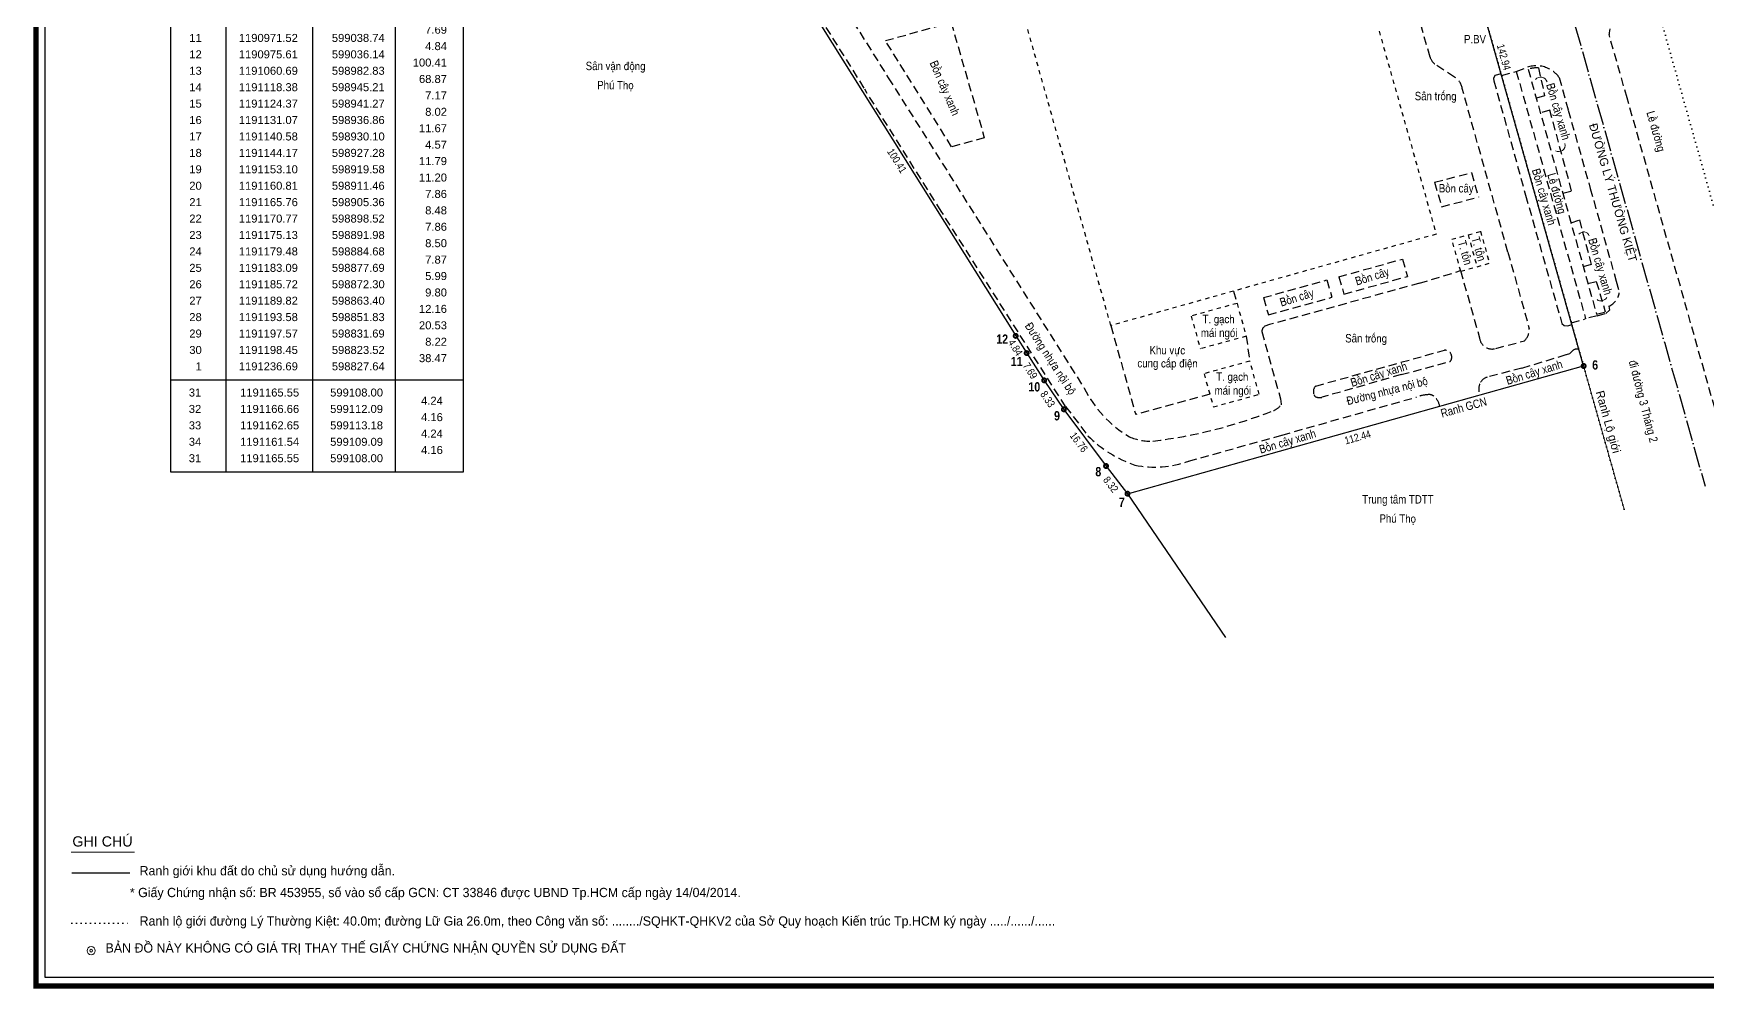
# Model space of a CAD drawing. Header units: metres. Extents: x 598397 to 599208, y 1190829 to 1191387.
# Drawn here: x 598396.9 to 598794.3, y 1190829.2 to 1191056 of the extents above; entities that cross this region are included whole.
import ezdxf
from ezdxf.enums import TextEntityAlignment as Align

# ---------------------------------------------------------------- set-up
doc = ezdxf.new("R2010")
doc.units = ezdxf.units.M
doc.header["$MEASUREMENT"] = 0
for name, pattern in [('1-1', [2, 1, -1]), ('1BANCONG_54', [0.55, 0, -0.5, 0.05]), ('1TIMDUONG', [13, 10, -1.4, 0.2, -1.4]), ('2-1', [3, 2, -1])]:
    doc.linetypes.add(name, pattern=pattern)
for name, color, linetype in [('A1-GHICHU', 7, 'Continuous'), ('bangtoado', 7, 'Continuous'), ('dc36 - Default$0$10', 7, 'Continuous'), ('Hientrang', 7, 'Continuous'), ('KHUNG', 7, 'Continuous'), ('MEPNHUA', 7, 'Continuous'), ('NHA', 7, 'Continuous'), ('RANH', 7, 'Continuous')]:
    doc.layers.add(name, color=color, linetype=linetype)
doc.layers.add('GHICHU', color=7, linetype='Continuous', lineweight=13)
doc.layers.add('Level 28', color=7, linetype='Continuous', lineweight=0)
doc.styles.add('AVO', font='VAVON__0.TTF')
doc.styles.add('VAPTIMN', font='VAVON__0.TTF')
doc.styles.add('VHELVCB', font='VNI-Helve-Condense-Bold_0.TTF')
doc.styles.add('VHELVCN', font='VNI-Helve-Condense_0.TTF')
doc.styles.add('VHELVEB', font='VHELVEB0_0.TTF')
doc.styles.add('VHELVEN', font='VHELVEN0_0.TTF')

msp = doc.modelspace()

# ---------------------------------------------------------------- linework, layer by layer
at = {"color": 7, "ltscale": 0.2, "elevation": -6.48}
msp.add_lwpolyline([(598656.65, 1190946.74), (598679.89, 1190912.59)], dxfattribs=at)
at = {"layer": 'A1-GHICHU', "color": 20, "linetype": '1TIMDUONG', "ltscale": 0.5, "elevation": -6.48, "flags": 128}
msp.add_lwpolyline([(598718.81, 1191214.4), (598745.35, 1191120.06), (598784.17, 1190982.5), (598793.76, 1190948.5)], dxfattribs=at)
at = {"layer": 'bangtoado', "color": 7, "linetype": 'Continuous', "lineweight": -3, "ltscale": 0.05}
for p, q in [((598442.69, 1190951.96), (598442.69, 1191106)), ((598482.9, 1190951.96), (598482.9, 1191106)), ((598463.26, 1190951.96), (598463.26, 1191100.99)), ((598429.45, 1190973.82), (598499.02, 1190973.82))]:
    msp.add_line(p, q, dxfattribs=at)
msp.add_lwpolyline([(598499.02, 1191106), (598429.45, 1191106), (598429.45, 1190951.96), (598499.02, 1190951.96)], close=True, dxfattribs=at)
at = {"layer": 'dc36 - Default$0$10', "color": 7, "linetype": 'Continuous', "lineweight": 0}
msp.add_line((598774.52, 1190943.06, -8.7), (598764.92, 1190977.07, -6.48), dxfattribs=at)
at = {"layer": 'GHICHU'}
msp.add_line((598405.86, 1190861.6), (598420.93, 1190861.6), dxfattribs=at)
at = {"layer": 'GHICHU', "color": 6, "lineweight": 13, "const_width": 0.968, "elevation": -6.48, "flags": 128}
for points in [[(598629.89, 1190984.22, 1), (598630.33, 1190984.22, 1)], [(598632.49, 1190980.13, 1), (598632.93, 1190980.13, 1)], [(598764.7, 1190977.07, 1), (598765.14, 1190977.07, 1)], [(598636.65, 1190973.66, 1), (598637.09, 1190973.66, 1)], [(598641.32, 1190966.77, 1), (598641.76, 1190966.77, 1)], [(598651.33, 1190953.32, 1), (598651.77, 1190953.32, 1)], [(598656.43, 1190946.74, 1), (598656.87, 1190946.74, 1)]]:
    msp.add_lwpolyline(points, format="xyb", close=True, dxfattribs=at)
at = {"layer": 'GHICHU', "color": 0}
for radius in [0.97, 0.323]:
    msp.add_circle((598410.62, 1190838.22), radius, dxfattribs=at)
at = {"layer": 'GHICHU', "ltscale": 0.2}
for centre, radius, start, end in [((598754.72, 1191044.07), 1.6, 17.8324, 139.5625), ((598759.02, 1191029.48), 1.51, 239.1665, 14.8574), ((598764.92, 1191007.54), 1.37, 17.4499, 143.8294), ((598769.02, 1190994.13), 1.6, 234.8583, 329.6554)]:
    msp.add_arc(centre, radius, start, end, dxfattribs=at)
at = {"layer": 'Hientrang', "ltscale": 0.2}
for points, elevation in [([(598629.11, 1190983.57, 0, 0.3, 0), (598628.71, 1190984.21, 0, 0, 0), (598628.31, 1190984.84, 0, 0, 0)], -6.48), ([(598766.65, 1190977.56, 0, 0.3, 0), (598766.45, 1190978.28, 0, 0, 0), (598766.24, 1190979, 0, 0, 0)], -6.48), ([(598765.4, 1190975.34, 0, 0.3, 0), (598764.68, 1190975.14, 0, 0, 0), (598763.96, 1190974.93, 0, 0, 0)], -6.48), ([(598782.81, 1190953.47, 0, 0.6, 0), (598782.46, 1190954.93, 0, 0, 0), (598781.85, 1190957.52, 0, 0, 0)], -12.95), ([(598657.13, 1190945.01, 0, 0.3, 0), (598657.86, 1190945.21, 0, 0, 0), (598658.58, 1190945.41, 0, 0, 0)], -6.48)]:
    msp.add_lwpolyline(points, format="xyseb", dxfattribs=dict(at, elevation=elevation))
at = {"layer": 'KHUNG', "color": 7, "const_width": 1.25}
msp.add_lwpolyline([(599206.99, 1190829.86), (599206.99, 1191386.61), (598397.56, 1191386.61), (598397.56, 1190829.86)], close=True, dxfattribs=at)
at = {"layer": 'KHUNG', "flags": 128}
msp.add_lwpolyline([(599204.92, 1190831.94), (599204.92, 1191384.54), (598399.64, 1191384.54), (598399.64, 1190831.94), (599204.92, 1190831.94)], dxfattribs=at)
at = {"layer": 'MEPNHUA', "color": 3, "linetype": '2-1'}
for p, q in [((598746.95, 1191004.14, -1.63), (598752.02, 1190985.89, -1.83)), ((598721.91, 1191002.46, -6.48), (598723.1, 1190998.34, -6.48)), ((598681.83, 1190994.85, 0.66), (598682.64, 1190991.93, 0.66)), ((598704, 1190997.51, -1.38), (598705.18, 1190993.39, -1.38)), ((598690.39, 1190986.89, -6.48), (598689.21, 1190986.49, -1.48)), ((598691.27, 1190987.13, -1.51), (598690.39, 1190986.89, -6.48)), ((598768.1, 1190989.01, -2.35), (598765.31, 1190988.25, -2.33)), ((598767.99, 1190989.35, -2.19), (598770.07, 1190989.93, -2.22)), ((598688.56, 1190985.25, -1.48), (598692.95, 1190969.25, -1.72)), ((598744.08, 1190981.23, -1.7), (598750.9, 1190983.04, -1.75)), ((598721.6, 1190975.02, -1.76), (598702.77, 1190969.63, -1.75)), ((598692.95, 1190969.25, -1.72), (598693.09, 1190968.03, -1.68)), ((598693.09, 1190968.03, -1.68), (598693.1, 1190967.88, -1.71))]:
    msp.add_line(p, q, dxfattribs=at)
for points, elevation in [([(598728.47, 1191050.44), (598726.12, 1191058.61), (598719.07, 1191083.62)], -1.65), ([(598576.51, 1191071.37), (598578.67, 1191067.64), (598594.26, 1191042.77)], -1.99), ([(598583.55, 1191071.58), (598599.86, 1191045.53)], -1.84), ([(598599.17, 1191054.33), (598614.76, 1191058.67), (598622.65, 1191031.24), (598614.88, 1191029.13), (598599.17, 1191054.33)], -1.54), ([(598796.03, 1190967.12), (598775.25, 1191040.73), (598770.95, 1191055.79)], -2.36), ([(598734.23, 1191045.68), (598730.11, 1191048.46)], -1.65), ([(598745.35, 1191046.43), (598743.85, 1191046.06), (598743.55, 1191045.35), (598743.62, 1191044.8), (598751.15, 1191017.61), (598759.75, 1190987.2), (598760.29, 1190986.68), (598761.14, 1190986.63), (598762.13, 1190986.94)], -2.33), ([(598745.45, 1191046.05), (598748.94, 1191047.04), (598751.56, 1191048)], -1.96), ([(598748.94, 1191047.04), (598765.28, 1190988.67), (598765.33, 1190988.26)], -2.1), ([(598751.76, 1191047.55), (598767.99, 1190989.35)], -2.21), ([(598754.21, 1191047.85), (598755.67, 1191041.21), (598753.75, 1191040.64)], -2.1), ([(598612.41, 1191013.84), (598594.26, 1191042.77)], -1.8), ([(598599.86, 1191045.53), (598646.33, 1190971.83)], -1.84), ([(598746.95, 1191004.14), (598736.1, 1191042.99)], -1.63), ([(598759.11, 1191045.59), (598761.26, 1191037.86), (598766.5, 1191019.24), (598772.67, 1190997.18), (598773.38, 1190994.48)], -2.2), ([(598759.96, 1191018.11), (598762.07, 1191018.6), (598756.92, 1191037.81), (598754.64, 1191037.21)], -2.21), ([(598729.55, 1191020.7), (598738.28, 1191022.98)], -1.25), ([(598738.28, 1191022.98), (598739.95, 1191017.18)], -1.25), ([(598729.55, 1191020.7), (598731.22, 1191014.9)], -1.25), ([(598731.22, 1191014.9), (598739.95, 1191017.18)], -0.4), ([(598641.94, 1190967.46), (598612.41, 1191013.84)], -1.72), ([(598761.94, 1191011.05), (598763.91, 1191011.76), (598766.72, 1191001.19), (598764.84, 1191000.58)], -2.21), ([(598706.82, 1190998.26), (598721.91, 1191002.46)], -6.48), ([(598725.96, 1190996.73), (598735.69, 1190999.71)], -1.51), ([(598735.69, 1190999.71), (598740.21, 1190983.78)], -1.62), ([(598688.9, 1190993.31), (598704, 1190997.51)], -1.38), ([(598725.96, 1190996.73), (598691.27, 1190987.13)], -1.51), ([(598706.82, 1190998.26), (598708.01, 1190994.15)], -6.48), ([(598708.01, 1190994.15), (598723.1, 1190998.34)], -6.48), ([(598765.96, 1190996.64), (598767.93, 1190997.16), (598770.07, 1190989.93)], -2.21), ([(598688.9, 1190993.31), (598690.09, 1190989.2)], -1.38), ([(598690.09, 1190989.2), (598705.18, 1190993.39)], -1.38), ([(598770.91, 1190991.28), (598771.08, 1190990.35)], -2.26), ([(598762.04, 1190987.28), (598765.31, 1190988.25)], -2.33), ([(598768.1, 1190989.01), (598770.19, 1190989.57)], -2.35), ([(598771.08, 1190990.35), (598770.19, 1190989.57)], -2.42), ([(598652.69, 1190986.67), (598658.59, 1190965.54)], -1.46), ([(598684.79, 1190984.12), (598685.69, 1190978.23)], 0.66), ([(598701.32, 1190972.31), (598731.86, 1190980.81)], -1.8), ([(598750.28, 1190976.59), (598760.89, 1190979.81), (598761.66, 1190980.04), (598762.22, 1190980.57)], -1.81), ([(598721.6, 1190975.02), (598733.11, 1190978.11)], -1.76), ([(598750.28, 1190976.59), (598742.03, 1190974.41)], -1.81), ([(598641.94, 1190967.46), (598647.24, 1190960.51)], -1.72), ([(598676.18, 1190970.38), (598658.59, 1190965.54)], -0.16), ([(598693.37, 1190960.68), (598725.24, 1190969.69)], -1.93), ([(598671.16, 1190954.46), (598693.37, 1190960.68)], -1.86)]:
    msp.add_lwpolyline(points, dxfattribs=dict(at, elevation=elevation))
for centre, radius, start, end in [((598780.28, 1191055.04, -2.36), 9.36, 93.5317, 175.4114), ((598731.56, 1191051.34, -1.65), 3.22, 196.1862, 243.1159), ((598753.7, 1191042.04, -2.12), 6.33, 63.9195, 109.7531), ((598753.81, 1191041.1, -1.97), 6.77, 86.6523, 107.6496), ((598753.9, 1191041.88, -2.19), 6.4, 35.4695, 66.1589), ((598732.63, 1191042.57, -1.65), 3.49, 6.939, 62.7174), ((598769.28, 1190995.09, -2.26), 4.14, 293.0807, 351.484), ((598690.05, 1190985.25, -1.48), 1.5, 124.4848, 181.1956), ((598743.18, 1190984.08, -1.62), 2.98, 185.7728, 287.5197), ((598748.05, 1190985.81, -1.62), 3.97, 315.731, 1.1313), ((598731.97, 1190979.17, -1.71), 1.65, 333.1836, 93.852), ((598763.37, 1190979.58, -2.33), 1.52, 73.9111, 139.4681), ((598732.96, 1190978.59, -1.81), 0.512, 287.2939, 341.313), ((598671.6, 1190984.54, -1.84), 28.29, 206.713, 239.1885), ((598702.64, 1190970.98, -1.84), 1.88, 134.7775, 202.8273), ((598743.47, 1190971.55, -1.8), 3.45, 157.6933, 198.2792), ((598742.81, 1190971.77, -1.8), 2.75, 106.3925, 156.7402), ((598690.12, 1190969.85, -1.77), 3.57, 289.442, 326.5381), ((598702.02, 1190970.7, -1.75), 1.2, 202.33, 232.9937), ((598702.27, 1190972.62, -1.75), 3.04, 251.365, 279.5827), ((598728.66, 1190960.14, -1.93), 10.14, 93.4869, 109.6682), ((598728.29, 1190968.45, -1.93), 1.83, 53.0216, 97.7679), ((598726.69, 1190966.78, -1.93), 4.13, 10.0165, 49.2823), ((598648.88, 1191073.95, -1.77), 115.54, 276.8449, 291.5462), ((598667.59, 1190980.69, -1.78), 28.66, 224.7657, 251.3021), ((598661.98, 1190971.2, -1.77), 11.98, 246.0067, 273.1778), ((598663.16, 1190976.6, -1.84), 23.54, 258.3499, 289.8801)]:
    msp.add_arc(centre, radius, start, end, dxfattribs=at)
at = {"layer": 'NHA', "color": 6, "linetype": '1-1'}
for p, q in [((598740.42, 1191009.05, 0.31), (598742.57, 1191001.48, 0.31)), ((598682.64, 1190991.93, 0.66), (598684.82, 1190984.13, 0.66))]:
    msp.add_line(p, q, dxfattribs=at)
for points, elevation in [([(598695.81, 1191129.78), (598729.93, 1191008.36), (598652.69, 1190986.67), (598618.64, 1191108.08), (598695.81, 1191129.77)], -1.46), ([(598733.64, 1191007.17), (598737.5, 1191008.21)], 0.31), ([(598735.76, 1190999.59), (598733.64, 1191007.17)], 0.31), ([(598737.5, 1191008.21), (598740.42, 1191009.05)], 0.31), ([(598737.5, 1191008.21), (598739.62, 1191000.63)], 0.31), ([(598735.76, 1190999.59), (598739.62, 1191000.63)], 0.31), ([(598739.62, 1191000.63), (598742.53, 1191001.47)], 0.31), ([(598682.64, 1190991.93), (598671.76, 1190988.94)], 0.66), ([(598671.76, 1190988.94), (598673.94, 1190981.14)], 0.66), ([(598684.82, 1190984.13), (598673.94, 1190981.14)], 0.66), ([(598685.69, 1190978.23), (598674.81, 1190975.24)], -0.16), ([(598674.81, 1190975.24), (598677.03, 1190967.36)], -0.16), ([(598677.03, 1190967.36), (598687.91, 1190970.35), (598685.69, 1190978.23)], -0.16)]:
    msp.add_lwpolyline(points, dxfattribs=dict(at, elevation=elevation))
at = {"layer": 'RANH', "color": 1, "ltscale": 3}
msp.add_line((598406.06, 1190856.68), (598419.83, 1190856.68), dxfattribs=at)
at = {"layer": 'RANH', "color": 20, "linetype": '1BANCONG_54', "ltscale": 2}
msp.add_line((598406.06, 1190844.76), (598419.83, 1190844.76), dxfattribs=at)
at = {"layer": 'RANH', "color": 20, "linetype": '1BANCONG_54', "ltscale": 2, "elevation": -6.48}
for points in [[(598774.52, 1190943.06), (598764.92, 1190977.07), (598726.1, 1191114.64), (598706.35, 1191184.84), (598674.36, 1191207.84), (598441.86, 1191242.26), (598421.61, 1191245.3), (598399.8, 1191248.57)], [(598744.85, 1191195.67), (598764.6, 1191125.47), (598796.03, 1191014.12)]]:
    msp.add_lwpolyline(points, dxfattribs=at)
at = {"layer": 'RANH', "color": 1, "elevation": -6.48}
msp.add_lwpolyline([(598576.8, 1191069.3), (598630.11, 1190984.22), (598632.71, 1190980.13), (598636.87, 1190973.66), (598641.54, 1190966.77), (598651.55, 1190953.32), (598656.65, 1190946.74), (598764.92, 1190977.07), (598726.1, 1191114.64)], dxfattribs=at)

# ---------------------------------------------------------------- texts
at = {"color": 7, "linetype": 'Continuous', "lineweight": 0, "style": 'VHELVCN'}
for s, p in [('P.BV', (598739.14, 1191054.69)), ('Saân vaän ñoäng', (598535.12, 1191048.33)), ('Phuù Thoï', (598535.08, 1191043.78)), ('Saân troáng', (598729.79, 1191041.18)), ('Boàn caây', (598734.68, 1191019.28)), ('T. gaïch', (598678.26, 1190988.24)), ('maùi ngoùi', (598678.4, 1190984.94)), ('Saân troáng', (598713.28, 1190983.66)), ('cung caáp ñieän', (598666.15, 1190977.73)), ('Khu vöïc', (598666.1, 1190980.83)), ('T. gaïch', (598681.52, 1190974.55)), ('maùi ngoùi', (598681.66, 1190971.25)), ('Trung taâm TDTT', (598720.84, 1190945.41)), ('Phuù Thoï', (598720.79, 1190940.85))]:
    msp.add_text(s, height=2, dxfattribs=at).set_placement(p, align=Align.MIDDLE_CENTER)
for s, rotation, p in [('Boàn caây xanh', 293.2125, (598613.28, 1191043.08)), ('Boàn caây xanh', 286.3922, (598758.91, 1191037.51)), ('Leà ñöôøng', 286.0618, (598782.13, 1191032.81)), ('Boàn caây xanh', 286.3922, (598755.52, 1191017.23)), ('Leà ñöôøng', 286.0618, (598758.59, 1191018.06)), ('T. toân', 286.0444, (598736.79, 1191003.98)), ('T. toân', 286.0444, (598740.02, 1191004.87)), ('Boàn caây xanh', 286.3922, (598768.89, 1191000.72)), ('Boàn caây', 17.1136, (598714.73, 1190998.34)), ('Boàn caây', 17.1136, (598696.83, 1190993.33)), ('Ñöôøng nhöïa noäi boä', 303.0147, (598638.39, 1190978.84)), ('Boàn caây xanh', 17.1136, (598716.3, 1190975.08)), ('Boàn caây xanh', 17.1136, (598753.2, 1190975.56)), ('ñi ñöôøng 3 Thaùng 2', 284.5551, (598779.1, 1190968.7)), ('Ñöôøng nhöïa noäi boä', 14.4556, (598718.26, 1190971.18)), ('Ranh GCN', 15.424, (598736.45, 1190967.25, -6.48)), ('Boàn caây xanh', 16.4991, (598694.63, 1190959.17))]:
    msp.add_text(s, height=2, rotation=rotation, dxfattribs=at).set_placement(p, align=Align.MIDDLE_CENTER)
at = {"layer": 'bangtoado', "color": 3, "ltscale": 0.05, "style": 'VHELVEN'}
for s, p in [(' 11', (598436.88, 1191053.46)), ('1190971.52', (598459.7, 1191053.46)), ('599038.74', (598480.31, 1191053.46)), ('7.69', (598495.09, 1191055.41)), (' 12', (598436.88, 1191049.56)), ('1190975.61', (598459.7, 1191049.56)), ('599036.14', (598480.31, 1191049.56)), ('4.84', (598495.09, 1191051.51)), (' 13', (598436.88, 1191045.66)), ('1191060.69', (598459.7, 1191045.66)), ('598982.83', (598480.31, 1191045.66)), ('100.41', (598495.09, 1191047.61)), (' 14', (598436.88, 1191041.76)), ('1191118.38', (598459.7, 1191041.76)), ('598945.21', (598480.31, 1191041.76)), ('68.87', (598495.09, 1191043.71)), (' 15', (598436.88, 1191037.86)), ('1191124.37', (598459.7, 1191037.86)), ('598941.27', (598480.31, 1191037.86)), ('7.17', (598495.09, 1191039.81)), (' 16', (598436.88, 1191033.96)), ('1191131.07', (598459.7, 1191033.96)), ('598936.86', (598480.31, 1191033.96)), ('11.67', (598495.09, 1191032.01)), ('8.02', (598495.09, 1191035.91)), (' 17', (598436.88, 1191030.06)), ('1191140.58', (598459.7, 1191030.06)), ('598930.10', (598480.31, 1191030.06)), ('4.57', (598495.09, 1191028.11)), (' 18', (598436.88, 1191026.16)), ('1191144.17', (598459.7, 1191026.16)), ('598927.28', (598480.31, 1191026.16)), ('11.79', (598495.09, 1191024.21)), (' 19', (598436.88, 1191022.26)), ('1191153.10', (598459.7, 1191022.26)), ('598919.58', (598480.31, 1191022.26)), ('11.20', (598495.09, 1191020.31)), (' 20', (598436.88, 1191018.36)), ('1191160.81', (598459.7, 1191018.36)), ('598911.46', (598480.31, 1191018.36)), ('7.86', (598495.09, 1191016.41)), (' 21', (598436.88, 1191014.46)), ('1191165.76', (598459.7, 1191014.46)), ('598905.36', (598480.31, 1191014.46)), ('8.48', (598495.09, 1191012.51)), (' 22', (598436.88, 1191010.56)), ('1191170.77', (598459.7, 1191010.56)), ('598898.52', (598480.31, 1191010.56)), ('7.86', (598495.09, 1191008.61)), (' 23', (598436.88, 1191006.66)), ('1191175.13', (598459.7, 1191006.66)), ('598891.98', (598480.31, 1191006.66)), ('8.50', (598495.09, 1191004.71)), (' 24', (598436.88, 1191002.76)), ('1191179.48', (598459.7, 1191002.76)), ('598884.68', (598480.31, 1191002.76)), ('7.87', (598495.09, 1191000.81)), (' 25', (598436.88, 1190998.86)), ('1191183.09', (598459.7, 1190998.86)), ('598877.69', (598480.31, 1190998.86)), ('5.99', (598495.09, 1190996.91)), (' 26', (598436.88, 1190994.96)), ('1191185.72', (598459.7, 1190994.96)), ('598872.30', (598480.31, 1190994.96)), ('9.80', (598495.09, 1190993.01)), (' 27', (598436.88, 1190991.06)), ('1191189.82', (598459.7, 1190991.06)), ('598863.40', (598480.31, 1190991.06)), ('12.16', (598495.09, 1190989.11)), (' 28', (598436.88, 1190987.16)), ('1191193.58', (598459.7, 1190987.16)), ('598851.83', (598480.31, 1190987.16)), ('20.53', (598495.09, 1190985.21)), (' 29', (598436.88, 1190983.26)), ('1191197.57', (598459.7, 1190983.26)), ('598831.69', (598480.31, 1190983.26)), ('8.22', (598495.09, 1190981.31)), (' 30', (598436.88, 1190979.36)), ('1191198.45', (598459.7, 1190979.36)), ('598823.52', (598480.31, 1190979.36)), ('38.47', (598495.09, 1190977.41)), (' 1', (598436.88, 1190975.46)), ('1191236.69', (598459.7, 1190975.47)), ('598827.64', (598480.31, 1190975.47)), ('31', (598436.76, 1190969.25)), ('1191165.55', (598460.01, 1190969.25)), ('599108.00', (598479.91, 1190969.25)), ('32', (598436.76, 1190965.35)), ('1191166.66', (598460.01, 1190965.35)), ('599112.09', (598479.91, 1190965.35)), ('4.24', (598494.11, 1190967.3)), ('33', (598436.76, 1190961.45)), ('1191162.65', (598460.01, 1190961.45)), ('599113.18', (598479.91, 1190961.45)), ('4.16', (598494.11, 1190963.4)), ('34', (598436.76, 1190957.55)), ('1191161.54', (598460.01, 1190957.55)), ('599109.09', (598479.91, 1190957.55)), ('4.24', (598494.11, 1190959.5)), ('31', (598436.76, 1190953.65)), ('1191165.55', (598460.01, 1190953.65)), ('599108.00', (598479.91, 1190953.65)), ('4.16', (598494.11, 1190955.6))]:
    msp.add_text(s, height=1.9, dxfattribs=at).set_placement(p, align=Align.BOTTOM_RIGHT)
at = {"layer": 'GHICHU', "color": 6, "ltscale": 0.2, "style": 'VHELVCB'}
for s, p in [('12', (598626.89, 1190983.47, -6.48)), ('11', (598630.34, 1190978.13, -6.48)), ('6', (598767.65, 1190977.32, -6.48)), ('10', (598634.52, 1190972.12, -6.48)), ('9', (598639.91, 1190965.25, -6.48)), ('8', (598649.71, 1190951.97, -6.48)), ('7', (598655.28, 1190944.71, -6.48))]:
    msp.add_text(s, height=2.2, dxfattribs=at).set_placement(p, align=Align.MIDDLE)
at = {"layer": 'GHICHU', "color": 0, "style": 'VHELVEB'}
msp.add_text('GHI CHUÙ', height=2.425, dxfattribs=at).set_placement((598406.17, 1190862.96))
at = {"layer": 'GHICHU', "color": 0, "linetype": 'ByBlock', "lineweight": 13, "ltscale": 0.05, "style": 'AVO'}
for s, p in [('Ranh giôùi khu ñaát do chuû söû duïng höôùng daãn.', (598422.13, 1190856.11)), ('* Giaáy Chöùng nhaän soá: BR 453955, soá vaøo soå caáp GCN: CT 33846 ñöôïc UBND Tp.HCM caáp ngaøy 14/04/2014.', (598419.82, 1190850.94)), ('Ranh loä giôùi ñöôøng Lyù Thöôøng Kieät: 40.0m; ñöôøng Löõ Gia 26.0m, theo Coâng vaên soá: ......../SQHKT-QHKV2 cuûa Sôû Quy hoaïch Kieán truùc Tp.HCM kyù ngaøy ...../....../......', (598422.13, 1190844.18))]:
    msp.add_text(s, height=2.2, dxfattribs=at).set_placement(p)
at = {"layer": 'GHICHU', "color": 0, "linetype": 'ByBlock', "lineweight": 13, "ltscale": 0.05, "insert": (598414.05, 1190839.98), "char_height": 2.2, "attachment_point": 1, "style": 'AVO'}
msp.add_mtext_dynamic_manual_height_columns('BAÛN ÑOÀ NAØY KHOÂNG COÙ GIAÙ TRÒ THAY THEÁ GIAÁY CHÖÙNG NHAÄN QUYEÀN SÖÛ DUÏNG ÑAÁT', width=165.7903, gutter_width=10, heights=[0], dxfattribs=at)
at = {"layer": 'Hientrang', "ltscale": 0.2, "style": 'VHELVCN'}
for s, rotation, p in [('142.94', 285.7582, (598746, 1191050.43, -6.48)), ('100.41', 302.0707, (598601.93, 1191025.81, -6.48)), ('4.84', 302.444, (598630.03, 1190981.45, -6.48)), ('7.69', 302.7397, (598633.56, 1190975.95, -6.48)), ('8.33', 304.1292, (598637.71, 1190969.21, -6.48)), ('16.76', 306.658, (598645.1, 1190958.97, -6.48)), ('112.44', 15.6493, (598711.27, 1190960.17, -6.48)), ('8.32', 307.7784, (598652.68, 1190948.93, -6.48))]:
    msp.add_text(s, height=1.8, rotation=rotation, dxfattribs=at).set_placement(p, align=Align.MIDDLE)
at = {"layer": 'Level 28', "color": 62, "linetype": 'Continuous', "lineweight": 0, "style": 'VAPTIMN'}
for s, rotation, p in [('ÑÖÔØNG LYÙ THÖÔØNG KIEÄT', 286.2901, (598771.9, 1191018.25, -6.48)), ('Ranh Loä giôùi', 285.5095, (598770.78, 1190963.8))]:
    msp.add_text(s, height=2, rotation=rotation, dxfattribs=at).set_placement(p, align=Align.MIDDLE_CENTER)

doc.saveas('drawing.dxf')
